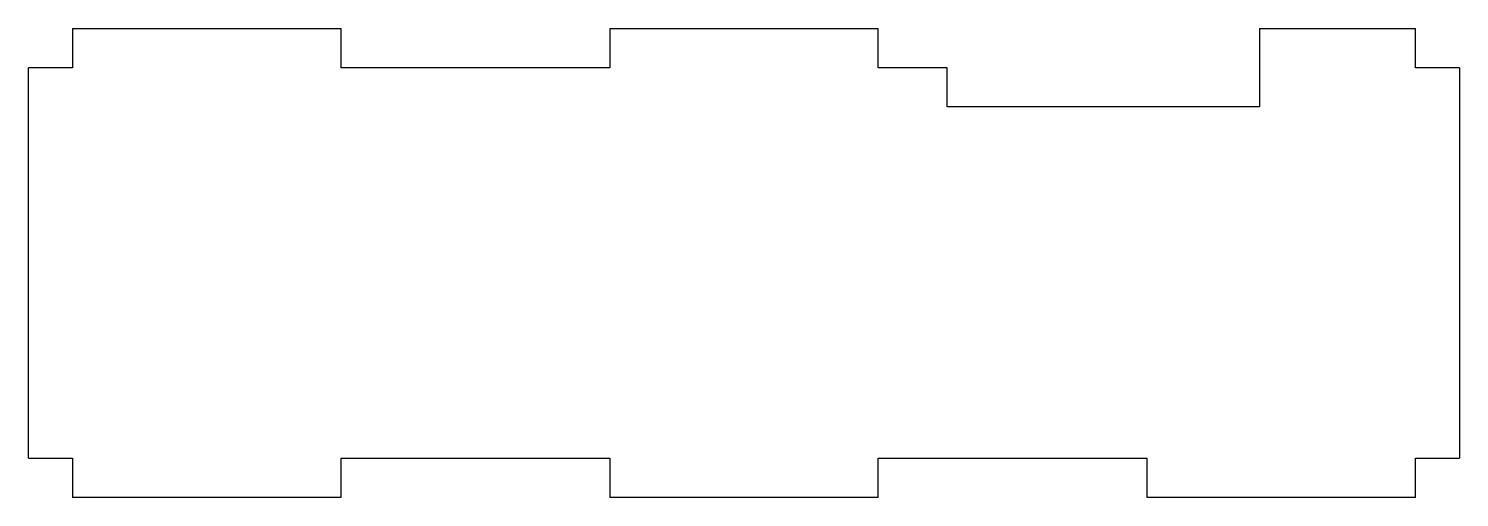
# Model space of a CAD drawing. Extents: x -58 to 58, y -19 to 19.
import ezdxf

# ---------------------------------------------------------------- set-up
doc = ezdxf.new("R2010")
doc.units = 0
doc.layers.get('0').update_dxf_attribs({"linetype": 'continuous'})

# ---------------------------------------------------------------- blocks, each defined once
blk = doc.blocks.new('POCKET001')
at = {"color": 0}
for p, q in [((-54.61, 19.05), (-32.766, 19.05)), ((-54.61, 19.05), (-54.61, 15.875)), ((-32.766, 15.875), (-32.766, 19.05)), ((-10.922, 19.05), (-10.922, 15.875)), ((-10.922, 19.05), (10.922, 19.05)), ((10.922, 15.875), (10.922, 19.05)), ((41.91, 19.05), (41.91, 12.7)), ((41.91, 19.05), (54.61, 19.05)), ((54.61, 15.875), (54.61, 19.05)), ((-58.166, -15.875), (-58.166, 15.875)), ((-54.61, 15.875), (-58.166, 15.875)), ((-10.922, 15.875), (-32.766, 15.875)), ((16.51, 15.875), (10.922, 15.875)), ((16.51, 12.7), (16.51, 15.875)), ((58.166, 15.875), (54.61, 15.875)), ((58.166, 15.875), (58.166, -15.875)), ((41.91, 12.7), (16.51, 12.7)), ((-58.166, -15.875), (-54.61, -15.875)), ((-54.61, -15.875), (-54.61, -19.05)), ((-32.766, -15.875), (-10.922, -15.875)), ((-32.766, -19.05), (-32.766, -15.875)), ((-10.922, -15.875), (-10.922, -19.05)), ((10.922, -15.875), (32.766, -15.875)), ((10.922, -19.05), (10.922, -15.875)), ((32.766, -15.875), (32.766, -19.05)), ((54.61, -15.875), (58.166, -15.875)), ((54.61, -19.05), (54.61, -15.875)), ((-32.766, -19.05), (-54.61, -19.05)), ((10.922, -19.05), (-10.922, -19.05)), ((54.61, -19.05), (32.766, -19.05))]:
    blk.add_line(p, q, dxfattribs=at)

msp = doc.modelspace()

# ---------------------------------------------------------------- block references
msp.add_blockref('POCKET001', (0, 0))

doc.saveas('drawing.dxf')
